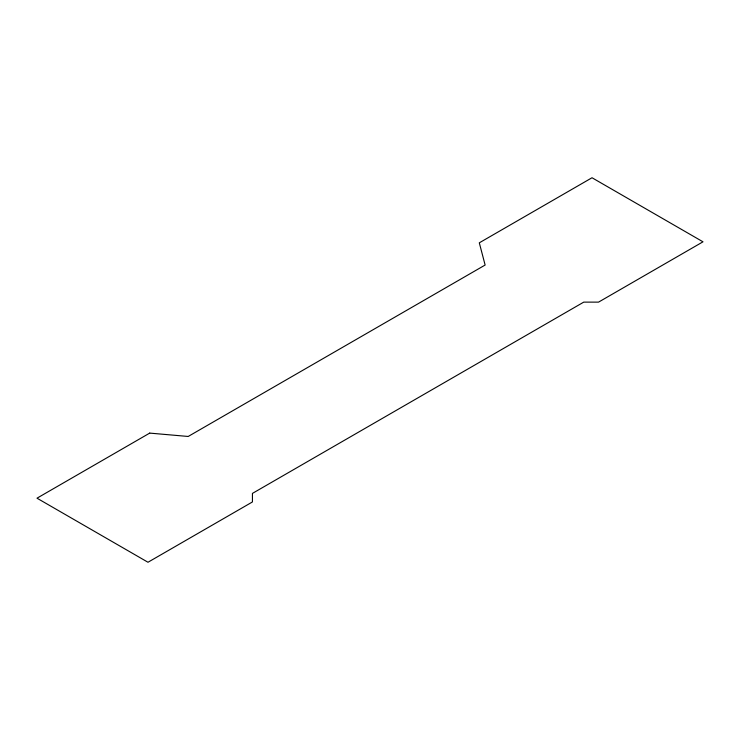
<?xml version="1.0" encoding="UTF-8"?>
<svg xmlns="http://www.w3.org/2000/svg" width="740" height="740" viewBox="0 0 740 740"><rect width="100%" height="100%" fill="white"/><g stroke="black" fill="none" stroke-linecap="round" stroke-linejoin="round"><path stroke-width="1.11" d="M149.711 433.104L37 498.187L147.982 562.252L252.433 501.951L252.433 493.404L583.749 302.124L598.549 302.124L703 241.814L592.019 177.748L479.307 242.822L485.126 265.04L188.191 436.461L149.711 433.104"/></g></svg>
